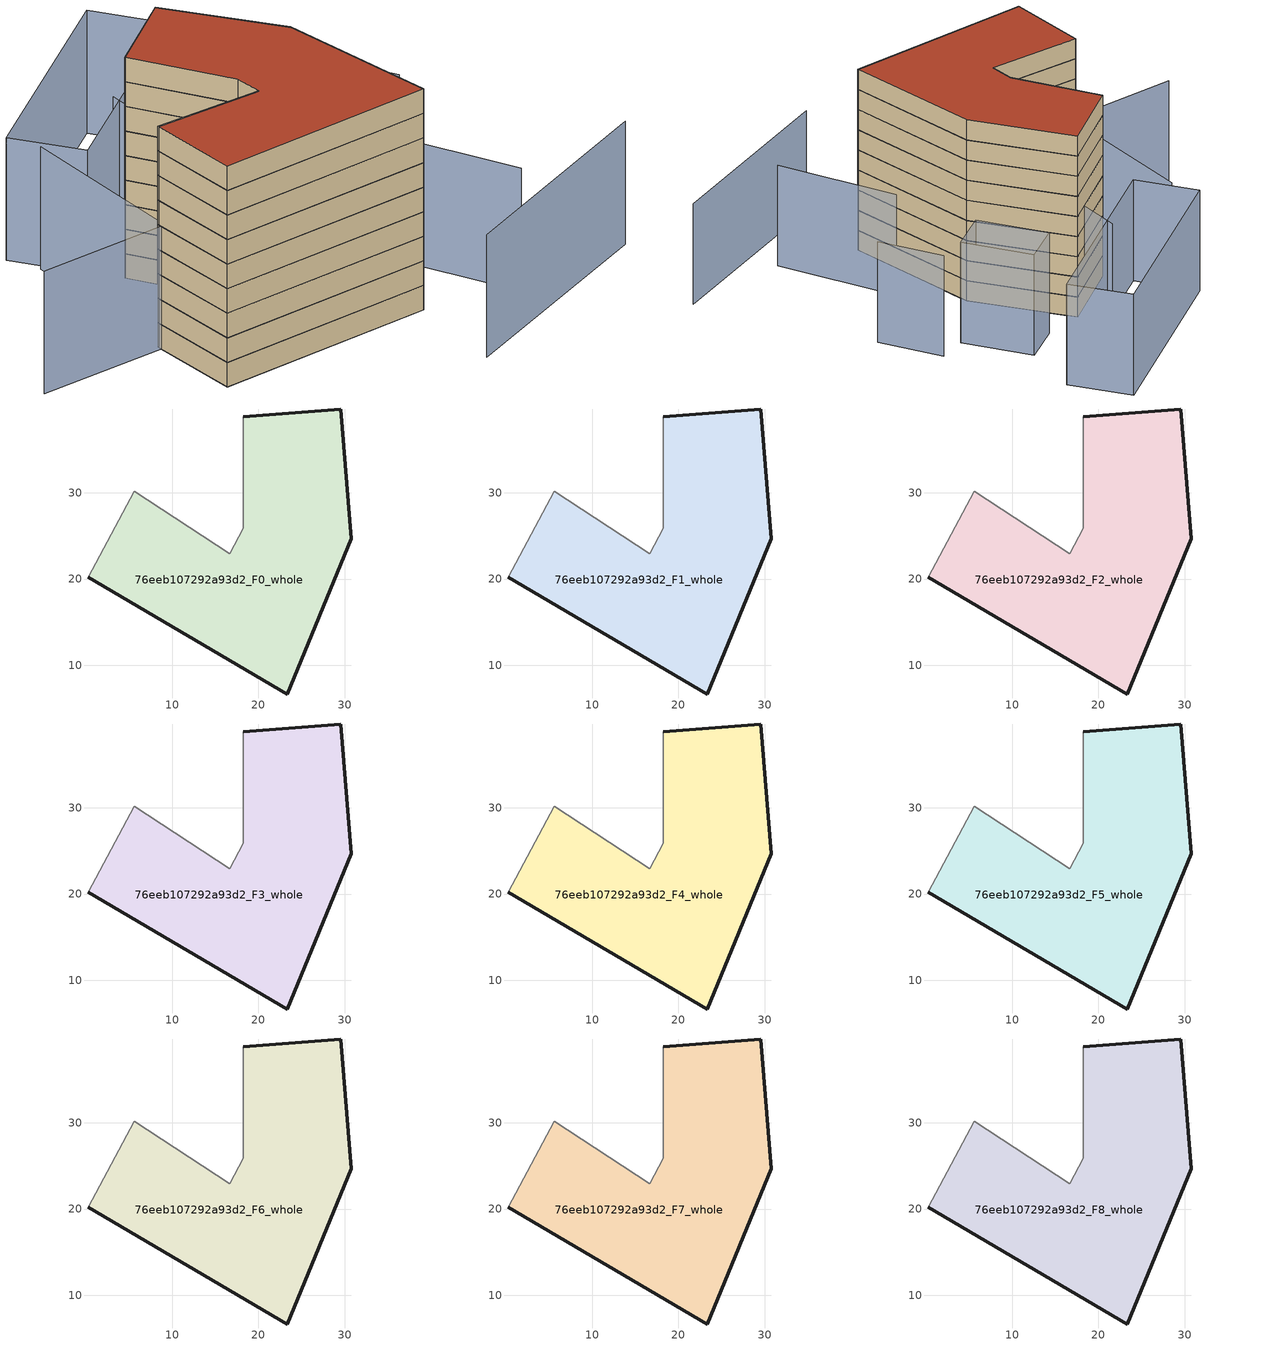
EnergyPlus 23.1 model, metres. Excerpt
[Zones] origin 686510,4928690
76eeb107292a93d2_F0_whole
 floor ground (EU_floor_Construction): 23.35,6.68 30.73,24.68 29.55,39.68 18.27,38.79 18.21,25.88 16.67,22.92 5.65,30.14 0.31,20.18 z0
 wall outside (EU_wall_Construction): 18.27,38.79 29.55,39.68 30.73,24.68 23.35,6.68 0.31,20.18 z0:3
 wall adiabatic (EU_wall_Construction): 0.31,20.18 5.65,30.14 16.67,22.92 18.21,25.88 18.27,38.79 z0:3
76eeb107292a93d2_F1_whole
 floor to 76eeb107292a93d2_F0_whole (EU_floor_Construction): 23.35,6.68 30.73,24.68 29.54,39.68 18.26,38.79 18.21,25.88 16.67,22.92 5.65,30.14 0.3,20.18 z3
 wall outside (EU_wall_Construction): 18.27,38.79 29.55,39.68 30.73,24.68 23.35,6.68 0.31,20.18 z3:6
 wall adiabatic (EU_wall_Construction): 0.31,20.18 5.65,30.14 16.67,22.92 18.21,25.88 18.27,38.79 z3:6
76eeb107292a93d2_F2_whole
 floor to 76eeb107292a93d2_F1_whole (EU_floor_Construction): 23.35,6.68 30.73,24.68 29.54,39.68 18.26,38.79 18.21,25.88 16.67,22.92 5.65,30.14 0.3,20.18 z6
 wall outside (EU_wall_Construction): 18.27,38.79 29.55,39.68 30.73,24.68 23.35,6.68 0.31,20.18 z6:9
 wall adiabatic (EU_wall_Construction): 0.31,20.18 5.65,30.14 16.67,22.92 18.21,25.88 18.27,38.79 z6:9
76eeb107292a93d2_F3_whole
 floor to 76eeb107292a93d2_F2_whole (EU_floor_Construction): 23.35,6.68 30.73,24.68 29.54,39.68 18.26,38.79 18.21,25.88 16.67,22.92 5.65,30.14 0.3,20.18 z9
 wall outside (EU_wall_Construction): 18.27,38.79 29.55,39.68 30.73,24.68 23.35,6.68 0.31,20.18 z9:12
 wall adiabatic (EU_wall_Construction): 0.31,20.18 5.65,30.14 16.67,22.92 18.21,25.88 18.27,38.79 z9:12
76eeb107292a93d2_F4_whole
 floor to 76eeb107292a93d2_F3_whole (EU_floor_Construction): 23.35,6.68 30.73,24.68 29.54,39.68 18.26,38.79 18.21,25.88 16.67,22.92 5.65,30.14 0.3,20.18 z12
 wall outside (EU_wall_Construction): 18.27,38.79 29.55,39.68 30.73,24.68 23.35,6.68 0.31,20.18 z12:15
 wall adiabatic (EU_wall_Construction): 0.31,20.18 5.65,30.14 16.67,22.92 18.21,25.88 18.27,38.79 z12:15
76eeb107292a93d2_F5_whole
 floor to 76eeb107292a93d2_F4_whole (EU_floor_Construction): 23.35,6.68 30.73,24.68 29.54,39.68 18.26,38.79 18.21,25.88 16.67,22.92 5.65,30.14 0.3,20.18 z15
 wall outside (EU_wall_Construction): 18.27,38.79 29.55,39.68 30.73,24.68 23.35,6.68 0.31,20.18 z15:18
 wall adiabatic (EU_wall_Construction): 0.31,20.18 5.65,30.14 16.67,22.92 18.21,25.88 18.27,38.79 z15:18
76eeb107292a93d2_F6_whole
 floor to 76eeb107292a93d2_F5_whole (EU_floor_Construction): 23.35,6.68 30.73,24.68 29.54,39.68 18.26,38.79 18.21,25.88 16.67,22.92 5.65,30.14 0.3,20.18 z18
 wall outside (EU_wall_Construction): 18.27,38.79 29.55,39.68 30.73,24.68 23.35,6.68 0.31,20.18 z18:21
 wall adiabatic (EU_wall_Construction): 0.31,20.18 5.65,30.14 16.67,22.92 18.21,25.88 18.27,38.79 z18:21
76eeb107292a93d2_F7_whole
 floor to 76eeb107292a93d2_F6_whole (EU_floor_Construction): 23.35,6.68 30.73,24.68 29.54,39.68 18.26,38.79 18.21,25.88 16.67,22.92 5.65,30.14 0.3,20.18 z21
 wall outside (EU_wall_Construction): 18.27,38.79 29.55,39.68 30.73,24.68 23.35,6.68 0.31,20.18 z21:24
 wall adiabatic (EU_wall_Construction): 0.31,20.18 5.65,30.14 16.67,22.92 18.21,25.88 18.27,38.79 z21:24
76eeb107292a93d2_F8_whole
 floor to 76eeb107292a93d2_F7_whole (EU_floor_Construction): 23.35,6.68 30.73,24.68 29.54,39.68 18.26,38.79 18.21,25.88 16.67,22.92 5.65,30.14 0.3,20.18 z24
 wall outside (EU_wall_Construction): 18.27,38.79 29.55,39.68 30.73,24.68 23.35,6.68 0.31,20.18 z24:27
 wall adiabatic (EU_wall_Construction): 0.31,20.18 5.65,30.14 16.67,22.92 18.21,25.88 18.27,38.79 z24:27
 roof outside (EU_roof_Construction): 29.55,39.68 30.73,24.68 23.35,6.68 0.31,20.18 5.65,30.14 16.67,22.92 18.21,25.88 18.27,38.79 z27
shading: 16.2,-3.27 44.3,-8.15 / 30.89,-1.53 32.59,15.61 / 16.87,47.82 0.3,20.19 / 29.69,44.51 16.66,22.92 / 16.66,22.92 -8.06,37.83 / 45.05,17.84 45.37,27.16 / 41.27,27.93 35.2,27.69 / 35.2,27.69 34.81,37.74 / 34.81,37.74 40.88,37.98 / 40.88,37.98 41.27,27.93 / 17.34,51.96 46.03,53.81 / 46.03,53.81 46.62,44.73 / 46.62,44.73 17.93,42.87 / 17.93,42.87 17.34,51.96 z0:15
[Building]
EU S2 Campaign: North Axis=0; Terrain=City; Solar Distribution=FullExterior
[Site:Location]
Bologna: Latitude=44.5; Longitude=11.25; Time Zone=1; Elevation=37
[SizingPeriod:WeatherFileDays]
AnnualSizingPeriod: Begin Month=1; Begin Day of Month=1; End Month=12; End Day of Month=31; Day of Week for Start Day=Monday; Use Weather File Daylight Saving Period=No; Use Weather File Rain and Snow Indicators=No
[MATERIAL]
EU_InternalMass_Material: Roughness=MediumRough; Thickness=0.1; Conductivity=1; Density=1800; Specific Heat=900; Thermal Absorptance=0.9; Solar Absorptance=0.7; Visible Absorptance=0.7
[MATERIAL:NOMASS] Roughness=MediumRough; Thermal Absorptance=0.9; Solar Absorptance=0.7; Visible Absorptance=0.7
Name | Thermal Resistance
EU_wall_NoMass | 0.905828
EU_roof_NoMass | 0.37593
EU_floor_NoMass | 0.67114
[CONSTRUCTION]
EU_wall_Construction: EU_wall_NoMass
EU_roof_Construction: EU_roof_NoMass
EU_floor_Construction: EU_floor_NoMass
EU_InternalMass_Construction: EU_InternalMass_Material
[ZONE] Type=1; Multiplier=1; Ceiling Height=autocalculate; Volume=1564.72; Floor Area=autocalculate; Part of Total Floor Area=Yes
76eeb107292a93d2_F0_whole; 76eeb107292a93d2_F1_whole; 76eeb107292a93d2_F2_whole; 76eeb107292a93d2_F3_whole; 76eeb107292a93d2_F4_whole; 76eeb107292a93d2_F5_whole; 76eeb107292a93d2_F6_whole; 76eeb107292a93d2_F7_whole; 76eeb107292a93d2_F8_whole
[INTERNALMASS] Construction=EU_InternalMass_Construction; Surface Area=521.572
Name | Zone or ZoneList
76eeb107292a93d2_F0_whole_EU_InternalMass | 76eeb107292a93d2_F0_whole
76eeb107292a93d2_F1_whole_EU_InternalMass | 76eeb107292a93d2_F1_whole
76eeb107292a93d2_F2_whole_EU_InternalMass | 76eeb107292a93d2_F2_whole
76eeb107292a93d2_F3_whole_EU_InternalMass | 76eeb107292a93d2_F3_whole
76eeb107292a93d2_F4_whole_EU_InternalMass | 76eeb107292a93d2_F4_whole
76eeb107292a93d2_F5_whole_EU_InternalMass | 76eeb107292a93d2_F5_whole
76eeb107292a93d2_F6_whole_EU_InternalMass | 76eeb107292a93d2_F6_whole
76eeb107292a93d2_F7_whole_EU_InternalMass | 76eeb107292a93d2_F7_whole
76eeb107292a93d2_F8_whole_EU_InternalMass | 76eeb107292a93d2_F8_whole
[OTHEREQUIPMENT] Fuel Type=Electricity; Design Level Calculation Method=Watts/Area; Power per Zone Floor Area=1; Fraction Latent=0; Fraction Radiant=0; Fraction Lost=0; Carbon Dioxide Generation Rate=0; EndUse Subcategory=EU_Step8_InternalGains
Name | Zone or ZoneList or Space or SpaceList | Schedule
EU_Step8_InternalGain_76eeb107292a93d2_F0_whole_f000 | 76eeb107292a93d2_F0_whole | EU_Step8_GainSchedule_76eeb107292a93d2_F0_whole_f000
EU_Step8_InternalGain_76eeb107292a93d2_F1_whole_f000 | 76eeb107292a93d2_F1_whole | EU_Step8_GainSchedule_76eeb107292a93d2_F1_whole_f000
EU_Step8_InternalGain_76eeb107292a93d2_F2_whole_f000 | 76eeb107292a93d2_F2_whole | EU_Step8_GainSchedule_76eeb107292a93d2_F2_whole_f000
EU_Step8_InternalGain_76eeb107292a93d2_F3_whole_f000 | 76eeb107292a93d2_F3_whole | EU_Step8_GainSchedule_76eeb107292a93d2_F3_whole_f000
EU_Step8_InternalGain_76eeb107292a93d2_F4_whole_f000 | 76eeb107292a93d2_F4_whole | EU_Step8_GainSchedule_76eeb107292a93d2_F4_whole_f000
EU_Step8_InternalGain_76eeb107292a93d2_F5_whole_f000 | 76eeb107292a93d2_F5_whole | EU_Step8_GainSchedule_76eeb107292a93d2_F5_whole_f000
EU_Step8_InternalGain_76eeb107292a93d2_F6_whole_f000 | 76eeb107292a93d2_F6_whole | EU_Step8_GainSchedule_76eeb107292a93d2_F6_whole_f000
EU_Step8_InternalGain_76eeb107292a93d2_F7_whole_f000 | 76eeb107292a93d2_F7_whole | EU_Step8_GainSchedule_76eeb107292a93d2_F7_whole_f000
EU_Step8_InternalGain_76eeb107292a93d2_F8_whole_f000 | 76eeb107292a93d2_F8_whole | EU_Step8_GainSchedule_76eeb107292a93d2_F8_whole_f000
[ZONEVENTILATION:DESIGNFLOWRATE] Schedule=EU_AlwaysOn; Design Flow Rate Calculation Method=AirChanges/Hour; Air Changes per Hour=0.73129; Ventilation Type=Natural; Fan Pressure Rise=0; Fan Total Efficiency=1; Constant Term Coefficient=1; Temperature Term Coefficient=0; Velocity Term Coefficient=0; Velocity Squared Term Coefficient=0; Minimum Indoor Temperature=-100; Maximum Indoor Temperature=100; Delta Temperature=-100; Minimum Outdoor Temperature=-100; Maximum Outdoor Temperature=100; Maximum Wind Speed=40
Name | Zone or ZoneList or Space or SpaceList
EU_ConstantAir_76eeb107292a93d2_F0_whole | 76eeb107292a93d2_F0_whole
EU_ConstantAir_76eeb107292a93d2_F1_whole | 76eeb107292a93d2_F1_whole
EU_ConstantAir_76eeb107292a93d2_F2_whole | 76eeb107292a93d2_F2_whole
EU_ConstantAir_76eeb107292a93d2_F3_whole | 76eeb107292a93d2_F3_whole
EU_ConstantAir_76eeb107292a93d2_F4_whole | 76eeb107292a93d2_F4_whole
EU_ConstantAir_76eeb107292a93d2_F5_whole | 76eeb107292a93d2_F5_whole
EU_ConstantAir_76eeb107292a93d2_F6_whole | 76eeb107292a93d2_F6_whole
EU_ConstantAir_76eeb107292a93d2_F7_whole | 76eeb107292a93d2_F7_whole
EU_ConstantAir_76eeb107292a93d2_F8_whole | 76eeb107292a93d2_F8_whole
[HVACTEMPLATE:THERMOSTAT] Constant Heating Setpoint=20; Constant Cooling Setpoint=50
EU_HeatOnly_76eeb107292a93d2_F0_whole; EU_HeatOnly_76eeb107292a93d2_F1_whole; EU_HeatOnly_76eeb107292a93d2_F2_whole; EU_HeatOnly_76eeb107292a93d2_F3_whole; EU_HeatOnly_76eeb107292a93d2_F4_whole; EU_HeatOnly_76eeb107292a93d2_F5_whole; EU_HeatOnly_76eeb107292a93d2_F6_whole; EU_HeatOnly_76eeb107292a93d2_F7_whole; EU_HeatOnly_76eeb107292a93d2_F8_whole
[HVACTEMPLATE:ZONE:IDEALLOADSAIRSYSTEM] System Availability Schedule=EU_AlwaysOn; Maximum Heating Supply Air Temperature=50; Minimum Cooling Supply Air Temperature=13; Maximum Heating Supply Air Humidity Ratio=0.0156; Minimum Cooling Supply Air Humidity Ratio=0.0077; Heating Limit=NoLimit; Cooling Limit=NoLimit; Heating Availability Schedule=EU_AlwaysOn; Cooling Availability Schedule=EU_CoolingOff; Dehumidification Control Type=ConstantSensibleHeatRatio; Cooling Sensible Heat Ratio=0.7; Dehumidification Setpoint=60; Humidification Control Type=None; Humidification Setpoint=30; Outdoor Air Method=None; Outdoor Air Flow Rate per Person=0.00944; Outdoor Air Flow Rate per Zone Floor Area=0; Outdoor Air Flow Rate per Zone=0; Demand Controlled Ventilation Type=None; Outdoor Air Economizer Type=NoEconomizer; Heat Recovery Type=None; Sensible Heat Recovery Effectiveness=0.7; Latent Heat Recovery Effectiveness=0.65
Name | Template Thermostat
76eeb107292a93d2_F0_whole | EU_HeatOnly_76eeb107292a93d2_F0_whole
76eeb107292a93d2_F1_whole | EU_HeatOnly_76eeb107292a93d2_F1_whole
76eeb107292a93d2_F2_whole | EU_HeatOnly_76eeb107292a93d2_F2_whole
76eeb107292a93d2_F3_whole | EU_HeatOnly_76eeb107292a93d2_F3_whole
76eeb107292a93d2_F4_whole | EU_HeatOnly_76eeb107292a93d2_F4_whole
76eeb107292a93d2_F5_whole | EU_HeatOnly_76eeb107292a93d2_F5_whole
76eeb107292a93d2_F6_whole | EU_HeatOnly_76eeb107292a93d2_F6_whole
76eeb107292a93d2_F7_whole | EU_HeatOnly_76eeb107292a93d2_F7_whole
76eeb107292a93d2_F8_whole | EU_HeatOnly_76eeb107292a93d2_F8_whole
[SIZING:ZONE] Zone Cooling Design Supply Air Temperature Input Method=SupplyAirTemperature; Zone Cooling Design Supply Air Temperature=13; Zone Heating Design Supply Air Temperature Input Method=SupplyAirTemperature; Zone Heating Design Supply Air Temperature=50; Zone Cooling Design Supply Air Humidity Ratio=0.008; Zone Heating Design Supply Air Humidity Ratio=0.008; Cooling Design Air Flow Method=DesignDay; Cooling Design Air Flow Rate=0; Cooling Minimum Air Flow per Zone Floor Area=0.000762; Cooling Minimum Air Flow=0; Cooling Minimum Air Flow Fraction=0.2; Heating Design Air Flow Method=DesignDay; Heating Design Air Flow Rate=0; Heating Maximum Air Flow per Zone Floor Area=0.002032; Heating Maximum Air Flow=0.141576; Heating Maximum Air Flow Fraction=0.3; Account for Dedicated Outdoor Air System=No; Dedicated Outdoor Air System Control Strategy=NeutralSupplyAir; Dedicated Outdoor Air Low Setpoint Temperature for Design=autosize; Dedicated Outdoor Air High Setpoint Temperature for Design=autosize; Zone Load Sizing Method=Sensible Load Only No Latent Load; Zone Latent Cooling Design Supply Air Humidity Ratio Input Method=HumidityRatioDifference; Zone Cooling Design Supply Air Humidity Ratio Difference=0.005; Zone Latent Heating Design Supply Air Humidity Ratio Input Method=HumidityRatioDifference; Zone Humidification Design Supply Air Humidity Ratio Difference=0.005
76eeb107292a93d2_F0_whole; 76eeb107292a93d2_F1_whole; 76eeb107292a93d2_F2_whole; 76eeb107292a93d2_F3_whole; 76eeb107292a93d2_F4_whole; 76eeb107292a93d2_F5_whole; 76eeb107292a93d2_F6_whole; 76eeb107292a93d2_F7_whole; 76eeb107292a93d2_F8_whole
[SCHEDULE:CONSTANT]
Name | Hourly Value
EU_AlwaysOn | 1
EU_CoolingOff | 0
[SCHEDULE:FILE] Column Number=1; Rows to Skip at Top=0; Number of Hours of Data=8760; Column Separator=Comma; Interpolate to Timestep=No; Minutes per Item=60; Adjust Schedule for Daylight Savings=Yes
Name | File
EU_Step8_GainSchedule_76eeb107292a93d2_F0_whole_f000 | ../../schedules/76eeb107292a93d2/76eeb107292a93d2_F0_whole_f000_gain.csv
EU_Step8_GainSchedule_76eeb107292a93d2_F1_whole_f000 | ../../schedules/76eeb107292a93d2/76eeb107292a93d2_F1_whole_f000_gain.csv
EU_Step8_GainSchedule_76eeb107292a93d2_F2_whole_f000 | ../../schedules/76eeb107292a93d2/76eeb107292a93d2_F2_whole_f000_gain.csv
EU_Step8_GainSchedule_76eeb107292a93d2_F3_whole_f000 | ../../schedules/76eeb107292a93d2/76eeb107292a93d2_F3_whole_f000_gain.csv
EU_Step8_GainSchedule_76eeb107292a93d2_F4_whole_f000 | ../../schedules/76eeb107292a93d2/76eeb107292a93d2_F4_whole_f000_gain.csv
EU_Step8_GainSchedule_76eeb107292a93d2_F5_whole_f000 | ../../schedules/76eeb107292a93d2/76eeb107292a93d2_F5_whole_f000_gain.csv
EU_Step8_GainSchedule_76eeb107292a93d2_F6_whole_f000 | ../../schedules/76eeb107292a93d2/76eeb107292a93d2_F6_whole_f000_gain.csv
EU_Step8_GainSchedule_76eeb107292a93d2_F7_whole_f000 | ../../schedules/76eeb107292a93d2/76eeb107292a93d2_F7_whole_f000_gain.csv
EU_Step8_GainSchedule_76eeb107292a93d2_F8_whole_f000 | ../../schedules/76eeb107292a93d2/76eeb107292a93d2_F8_whole_f000_gain.csv
